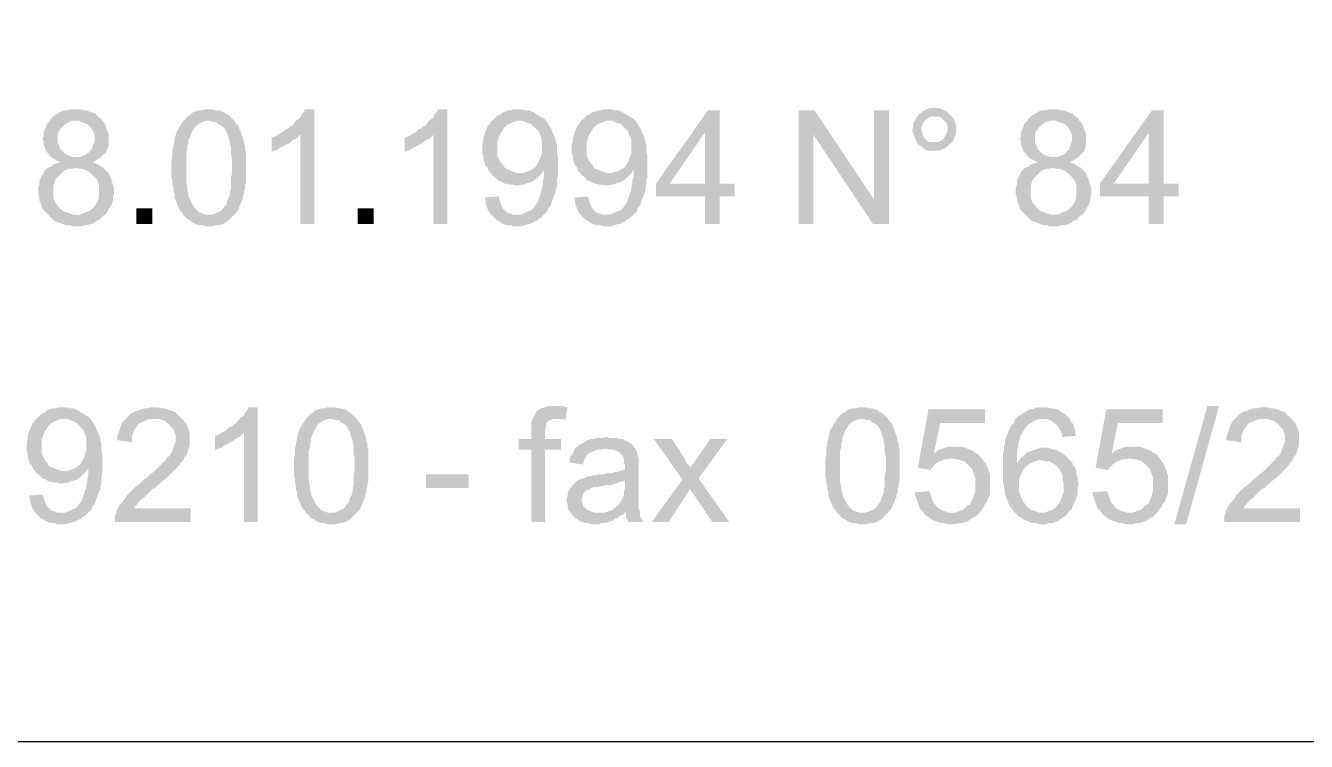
# Model space of a CAD drawing. Header units: millimetres. Extents: x -35.3 to 0.3, y 0.4 to 20.6.
# Drawn here: x -3.1 to -2.098, y 8.554 to 9.115 of the extents above; entities that cross this region are included whole.
import ezdxf

# ---------------------------------------------------------------- set-up
doc = ezdxf.new("R2010")
doc.units = ezdxf.units.MM
doc.layers.add('PDF _Geometria', color=7, linetype='Continuous')
doc.layers.add('PDF _Riempimenti solidi', color=7, linetype='Continuous')

msp = doc.modelspace()

# ---------------------------------------------------------------- hatches: boundary and pattern name
at = {"layer": 'PDF _Riempimenti solidi', "transparency": 33554559}
for points in [[(-3.061, 9.0493), (-3.0643, 9.0493), (-3.0668, 9.0485), (-3.0693, 9.0485), (-3.0718, 9.0477), (-3.0735, 9.0468), (-3.076, 9.0452), (-3.0777, 9.0443), (-3.0802, 9.0418), (-3.0818, 9.0393), (-3.0835, 9.0377), (-3.0843, 9.0352), (-3.0852, 9.0335), (-3.086, 9.031), (-3.086, 9.0285), (-3.0868, 9.026), (-3.086, 9.0243), (-3.086, 9.0218), (-3.0843, 9.0168), (-3.0835, 9.0152), (-3.0827, 9.0152), (-3.0818, 9.0135), (-3.0802, 9.0118), (-3.0777, 9.0102), (-3.076, 9.0093), (-3.0727, 9.0077), (-3.0735, 9.0077), (-3.076, 9.0068), (-3.0785, 9.006), (-3.0802, 9.0043), (-3.0827, 9.0035), (-3.086, 9.0002), (-3.086, 8.9993), (-3.0877, 8.9968), (-3.0885, 8.9952), (-3.0893, 8.9927), (-3.0893, 8.9902), (-3.0902, 8.9877), (-3.0902, 8.9827), (-3.0893, 8.9802), (-3.0893, 8.9777), (-3.0885, 8.976), (-3.0868, 8.971), (-3.0835, 8.9677), (-3.0818, 8.966), (-3.0602, 8.9668), (-3.0627, 8.9668), (-3.0702, 8.9693), (-3.0718, 8.9702), (-3.0735, 8.9718), (-3.0752, 8.9743), (-3.0768, 8.976), (-3.0777, 8.9777), (-3.0785, 8.9802), (-3.0785, 8.9893), (-3.0768, 8.9943), (-3.0752, 8.996), (-3.0735, 8.9977), (-3.0702, 9.001), (-3.0685, 9.0018), (-3.066, 9.0027), (-3.0635, 9.0027), (-3.061, 9.0035), (-3.0393, 9.0035), (-3.041, 9.0043), (-3.0435, 9.006), (-3.0452, 9.0068), (-3.0477, 9.0077), (-3.0452, 9.0093), (-3.0435, 9.0102), (-3.041, 9.0118), (-3.0627, 9.0118), (-3.0677, 9.0135), (-3.0693, 9.0143), (-3.0727, 9.0177), (-3.0735, 9.0193), (-3.0743, 9.0218), (-3.0752, 9.0235), (-3.0752, 9.0302), (-3.0743, 9.0318), (-3.0727, 9.0343), (-3.0702, 9.0368), (-3.0677, 9.0385), (-3.066, 9.0393), (-3.0635, 9.0402), (-3.0402, 9.0402), (-3.0418, 9.0427), (-3.0427, 9.0427), (-3.046, 9.046), (-3.051, 9.0477), (-3.0527, 9.0485), (-3.0552, 9.0485), (-3.0577, 9.0493)], [(-2.9568, 9.0493), (-2.9593, 9.0493), (-2.9618, 9.0485), (-2.9643, 9.0485), (-2.9693, 9.0468), (-2.971, 9.0452), (-2.9727, 9.0443), (-2.9768, 9.0402), (-2.956, 9.0402), (-2.9535, 9.0393), (-2.951, 9.0393), (-2.9493, 9.0377), (-2.9477, 9.0368), (-2.9452, 9.0352), (-2.9435, 9.0327), (-2.9418, 9.0293), (-2.9418, 9.0277), (-2.941, 9.026), (-2.9402, 9.0235), (-2.9402, 9.0218), (-2.9393, 9.0193), (-2.9393, 9.0135), (-2.9385, 9.0102), (-2.9385, 8.9993), (-2.9393, 8.996), (-2.9393, 8.9877), (-2.9402, 8.9852), (-2.9402, 8.9827), (-2.941, 8.9802), (-2.9427, 8.9768), (-2.9427, 8.9752), (-2.9443, 8.9735), (-2.946, 8.971), (-2.9477, 8.9693), (-2.9502, 8.9685), (-2.9518, 8.9677), (-2.9543, 8.9668), (-2.9568, 8.9668), (-2.976, 8.966), (-2.9727, 8.9627), (-2.971, 8.9618), (-2.9685, 8.9602), (-2.9668, 8.9593), (-2.9643, 8.9585), (-2.9618, 8.9585), (-2.9593, 8.9577), (-2.9535, 8.9577), (-2.951, 8.9585), (-2.9485, 8.9585), (-2.946, 8.9593), (-2.9443, 8.9602), (-2.9418, 8.9618), (-2.9385, 8.9652), (-2.9368, 8.9668), (-2.9352, 8.9685), (-2.9335, 8.971), (-2.9327, 8.9735), (-2.9318, 8.9752), (-2.931, 8.9777), (-2.9302, 8.9785), (-2.9302, 8.981), (-2.9293, 8.9827), (-2.9293, 8.9852), (-2.9285, 8.9868), (-2.9285, 8.9893), (-2.9277, 8.9918), (-2.9277, 9.016), (-2.9285, 9.0185), (-2.9285, 9.021), (-2.9293, 9.0227), (-2.9293, 9.0243), (-2.9302, 9.0268), (-2.931, 9.0293), (-2.9318, 9.0318), (-2.9327, 9.0335), (-2.9335, 9.036), (-2.9352, 9.0377), (-2.9368, 9.0402), (-2.9418, 9.0452), (-2.9443, 9.046), (-2.9443, 9.0468), (-2.9493, 9.0485), (-2.9518, 9.0485), (-2.9543, 9.0493)], [(-2.8743, 9.0493), (-2.8818, 9.0493), (-2.8818, 9.0485), (-2.8827, 9.0468), (-2.8843, 9.0452), (-2.8852, 9.0427), (-2.8877, 9.041), (-2.8893, 9.0393), (-2.891, 9.0368), (-2.8927, 9.036), (-2.8943, 9.0343), (-2.8968, 9.0335), (-2.8985, 9.0318), (-2.901, 9.0302), (-2.8852, 9.0293), (-2.8852, 8.9593), (-2.8743, 8.9593)], [(-2.7702, 9.0493), (-2.7777, 9.0493), (-2.7777, 9.0485), (-2.7785, 9.0468), (-2.7802, 9.0452), (-2.781, 9.0427), (-2.7835, 9.041), (-2.7852, 9.0393), (-2.7868, 9.0368), (-2.7885, 9.036), (-2.7902, 9.0343), (-2.7927, 9.0335), (-2.7943, 9.0318), (-2.7968, 9.0302), (-2.781, 9.0293), (-2.781, 8.9593), (-2.7702, 8.9593)], [(-2.7143, 9.0493), (-2.7177, 9.0493), (-2.7202, 9.0485), (-2.7218, 9.0485), (-2.7268, 9.0468), (-2.7285, 9.0452), (-2.731, 9.0443), (-2.7343, 9.041), (-2.7127, 9.0402), (-2.711, 9.0402), (-2.7093, 9.0393), (-2.7043, 9.0377), (-2.7002, 9.0335), (-2.6985, 9.0318), (-2.6977, 9.0293), (-2.6968, 9.0277), (-2.696, 9.0252), (-2.696, 9.0152), (-2.6977, 9.0102), (-2.6985, 9.0085), (-2.6993, 9.0068), (-2.701, 9.0043), (-2.7018, 9.0035), (-2.7043, 9.0018), (-2.6943, 9.0018), (-2.6943, 8.996), (-2.6952, 8.9935), (-2.6952, 8.991), (-2.696, 8.9885), (-2.696, 8.986), (-2.6968, 8.9843), (-2.6993, 8.9768), (-2.7002, 8.9752), (-2.701, 8.9743), (-2.7027, 8.9718), (-2.7043, 8.9702), (-2.7068, 8.9693), (-2.7102, 8.9677), (-2.7127, 8.9668), (-2.7152, 8.9668), (-2.6952, 8.966), (-2.6935, 8.9677), (-2.6918, 8.9693), (-2.691, 8.9718), (-2.6893, 8.9735), (-2.6868, 8.981), (-2.686, 8.9827), (-2.6852, 8.9852), (-2.6852, 8.9868), (-2.6843, 8.9893), (-2.6843, 8.9943), (-2.6835, 8.9968), (-2.6835, 9.0127), (-2.6843, 9.016), (-2.6843, 9.021), (-2.6852, 9.0235), (-2.6852, 9.0252), (-2.686, 9.0277), (-2.6868, 9.0293), (-2.6877, 9.031), (-2.6885, 9.0335), (-2.6902, 9.036), (-2.691, 9.0377), (-2.6927, 9.0402), (-2.6943, 9.0418), (-2.696, 9.0427), (-2.6985, 9.0443), (-2.7002, 9.0452), (-2.7027, 9.0468), (-2.7043, 9.0477), (-2.7068, 9.0485), (-2.7093, 9.0485), (-2.7118, 9.0493)], [(-2.6443, 9.0493), (-2.6477, 9.0493), (-2.6502, 9.0485), (-2.6518, 9.0485), (-2.6568, 9.0468), (-2.6585, 9.0452), (-2.661, 9.0443), (-2.6643, 9.041), (-2.6427, 9.0402), (-2.641, 9.0402), (-2.6393, 9.0393), (-2.6368, 9.0385), (-2.6343, 9.0377), (-2.6285, 9.0318), (-2.6277, 9.0293), (-2.6268, 9.0277), (-2.626, 9.0252), (-2.626, 9.0152), (-2.6277, 9.0102), (-2.6285, 9.0085), (-2.6293, 9.0068), (-2.631, 9.0043), (-2.6318, 9.0035), (-2.6343, 9.0018), (-2.6243, 9.0018), (-2.6243, 8.996), (-2.6252, 8.9935), (-2.6252, 8.991), (-2.626, 8.9885), (-2.626, 8.986), (-2.6268, 8.9843), (-2.6293, 8.9768), (-2.6302, 8.9752), (-2.631, 8.9743), (-2.6327, 8.9718), (-2.6343, 8.9702), (-2.6368, 8.9693), (-2.6385, 8.9685), (-2.6402, 8.9677), (-2.6427, 8.9668), (-2.6452, 8.9668), (-2.6252, 8.966), (-2.6235, 8.9677), (-2.6218, 8.9693), (-2.621, 8.9718), (-2.6193, 8.9735), (-2.6168, 8.981), (-2.616, 8.9827), (-2.6152, 8.9852), (-2.6152, 8.9868), (-2.6143, 8.9893), (-2.6143, 8.9943), (-2.6135, 8.9968), (-2.6135, 9.0127), (-2.6143, 9.016), (-2.6143, 9.021), (-2.6152, 9.0235), (-2.6152, 9.0252), (-2.616, 9.0277), (-2.6168, 9.0293), (-2.6177, 9.031), (-2.6185, 9.0335), (-2.6202, 9.036), (-2.621, 9.0377), (-2.6227, 9.0402), (-2.6243, 9.0418), (-2.626, 9.0427), (-2.6285, 9.0443), (-2.6302, 9.0452), (-2.6327, 9.0468), (-2.6343, 9.0477), (-2.6368, 9.0485), (-2.6393, 9.0485), (-2.6418, 9.0493)], [(-2.5568, 9.0485), (-2.566, 9.0485), (-2.6068, 8.991), (-2.6068, 8.981), (-2.5685, 8.981), (-2.5685, 8.9593), (-2.5568, 8.9593), (-2.5568, 8.981), (-2.5452, 8.981), (-2.5452, 8.991), (-2.596, 8.991), (-2.5685, 9.031)], [(-2.5568, 9.0485), (-2.5685, 9.031), (-2.5685, 8.991), (-2.596, 8.991), (-2.5568, 8.991)], [(-2.4827, 9.0485), (-2.4952, 9.0485), (-2.4952, 8.9593), (-2.4835, 8.9593), (-2.4835, 9.0293)], [(-2.4827, 9.0485), (-2.4835, 9.0293), (-2.4368, 8.9593), (-2.436, 8.9785)], [(-2.4243, 9.0485), (-2.436, 9.0485), (-2.436, 8.9785), (-2.4368, 8.9593), (-2.4243, 8.9593)], [(-2.4018, 9.0443), (-2.4027, 9.0427), (-2.4043, 9.0402), (-2.4052, 9.0385), (-2.4052, 9.036), (-2.406, 9.0335), (-2.406, 9.0318), (-2.4052, 9.0302), (-2.4043, 9.0277), (-2.4035, 9.0252), (-2.4027, 9.0235), (-2.401, 9.021), (-2.4002, 9.021), (-2.3977, 9.0193), (-2.396, 9.0177), (-2.3935, 9.0168), (-2.3852, 9.0168), (-2.3827, 9.0177), (-2.381, 9.0185), (-2.3785, 9.0202), (-2.376, 9.0227), (-2.3885, 9.0235), (-2.3918, 9.0235), (-2.3943, 9.0243), (-2.3968, 9.0268), (-2.3977, 9.0285), (-2.3993, 9.0335), (-2.3993, 9.0343), (-2.3985, 9.0368), (-2.3977, 9.0385), (-2.396, 9.041), (-2.3952, 9.041), (-2.3935, 9.0427), (-2.391, 9.0435), (-2.3885, 9.0435)], [(-2.3885, 9.0502), (-2.3927, 9.0502), (-2.3943, 9.0493), (-2.3968, 9.0485), (-2.3985, 9.0468), (-2.401, 9.0452), (-2.4018, 9.0443), (-2.3885, 9.0435), (-2.3852, 9.0435), (-2.3835, 9.0427), (-2.3793, 9.0385), (-2.3785, 9.036), (-2.3785, 9.0327), (-2.3793, 9.0302), (-2.3802, 9.0285), (-2.3818, 9.026), (-2.3843, 9.0243), (-2.386, 9.0235), (-2.3885, 9.0235), (-2.376, 9.0227), (-2.3743, 9.0243), (-2.3735, 9.026), (-2.3727, 9.0285), (-2.3718, 9.031), (-2.3718, 9.0368), (-2.3735, 9.0418), (-2.3793, 9.0477), (-2.3818, 9.0485), (-2.3835, 9.0493), (-2.386, 9.0502)], [(-2.296, 9.0493), (-2.2993, 9.0493), (-2.3018, 9.0485), (-2.3043, 9.0485), (-2.3068, 9.0477), (-2.3085, 9.0468), (-2.311, 9.0452), (-2.3127, 9.0443), (-2.3152, 9.0418), (-2.3168, 9.0393), (-2.3185, 9.0377), (-2.3193, 9.0352), (-2.3202, 9.0335), (-2.321, 9.031), (-2.321, 9.0285), (-2.3218, 9.026), (-2.321, 9.0243), (-2.321, 9.0218), (-2.3193, 9.0168), (-2.3185, 9.0152), (-2.3177, 9.0152), (-2.3168, 9.0135), (-2.3152, 9.0118), (-2.3127, 9.0102), (-2.311, 9.0093), (-2.3077, 9.0077), (-2.3085, 9.0077), (-2.3135, 9.006), (-2.3152, 9.0043), (-2.3177, 9.0035), (-2.321, 9.0002), (-2.321, 8.9993), (-2.3227, 8.9968), (-2.3235, 8.9952), (-2.3243, 8.9927), (-2.3243, 8.9902), (-2.3252, 8.9877), (-2.3252, 8.9827), (-2.3243, 8.9802), (-2.3243, 8.9777), (-2.3235, 8.976), (-2.3218, 8.971), (-2.3185, 8.9677), (-2.3168, 8.966), (-2.2952, 8.9668), (-2.2977, 8.9668), (-2.3027, 8.9685), (-2.3052, 8.9693), (-2.3068, 8.9702), (-2.3085, 8.9718), (-2.3102, 8.9743), (-2.3118, 8.976), (-2.3127, 8.9777), (-2.3135, 8.9802), (-2.3135, 8.9893), (-2.3118, 8.9943), (-2.3052, 9.001), (-2.3035, 9.0018), (-2.301, 9.0027), (-2.2985, 9.0027), (-2.296, 9.0035), (-2.2743, 9.0035), (-2.276, 9.0043), (-2.2785, 9.006), (-2.2802, 9.0068), (-2.2827, 9.0077), (-2.2802, 9.0093), (-2.2785, 9.0102), (-2.276, 9.0118), (-2.2977, 9.0118), (-2.3027, 9.0135), (-2.3043, 9.0143), (-2.3077, 9.0177), (-2.3085, 9.0193), (-2.3093, 9.0218), (-2.3102, 9.0235), (-2.3102, 9.0302), (-2.3093, 9.0318), (-2.3077, 9.0343), (-2.3052, 9.0368), (-2.3027, 9.0385), (-2.301, 9.0393), (-2.2985, 9.0402), (-2.2752, 9.0402), (-2.2768, 9.0427), (-2.2777, 9.0427), (-2.281, 9.046), (-2.2835, 9.0468), (-2.286, 9.0477), (-2.2877, 9.0485), (-2.2902, 9.0485), (-2.2927, 9.0493)], [(-2.2093, 9.0485), (-2.2185, 9.0485), (-2.2593, 8.991), (-2.2593, 8.981), (-2.221, 8.981), (-2.221, 8.9593), (-2.2093, 8.9593), (-2.2093, 8.981), (-2.1977, 8.981), (-2.1977, 8.991), (-2.2485, 8.991), (-2.221, 9.031)], [(-2.2093, 9.0485), (-2.221, 9.031), (-2.221, 8.991), (-2.2485, 8.991), (-2.2093, 8.991)], [(-3.0402, 9.0402), (-3.061, 9.0402), (-3.0585, 9.0402), (-3.0568, 9.0393), (-3.0543, 9.0385), (-3.0518, 9.0377), (-3.0493, 9.0352), (-3.0477, 9.0327), (-3.0468, 9.031), (-3.046, 9.0285), (-3.046, 9.0243), (-3.0468, 9.0227), (-3.0485, 9.0177), (-3.051, 9.0152), (-3.0535, 9.0135), (-3.0552, 9.0127), (-3.0577, 9.0118), (-3.0602, 9.0118), (-3.041, 9.0118), (-3.0368, 9.016), (-3.0352, 9.021), (-3.0352, 9.0302), (-3.036, 9.0318), (-3.0377, 9.0368), (-3.0385, 9.0385)], [(-2.9768, 9.0402), (-2.9777, 9.0385), (-2.9793, 9.036), (-2.9802, 9.0343), (-2.9818, 9.0318), (-2.9827, 9.0293), (-2.9827, 9.0285), (-2.9835, 9.026), (-2.9835, 9.0243), (-2.9843, 9.0218), (-2.9843, 9.0193), (-2.9852, 9.0177), (-2.9852, 9.0118), (-2.986, 9.0093), (-2.986, 8.996), (-2.9852, 8.9927), (-2.9852, 8.9902), (-2.9843, 8.9877), (-2.9843, 8.9852), (-2.9835, 8.9827), (-2.9835, 8.9802), (-2.9827, 8.9777), (-2.9818, 8.976), (-2.981, 8.9735), (-2.9793, 8.9702), (-2.9777, 8.9685), (-2.9768, 8.9668), (-2.976, 8.966), (-2.9568, 8.9668), (-2.9593, 8.9668), (-2.9643, 8.9685), (-2.9677, 8.9718), (-2.9693, 8.9743), (-2.9702, 8.976), (-2.971, 8.9777), (-2.9727, 8.981), (-2.9727, 8.9827), (-2.9735, 8.9852), (-2.9735, 8.9877), (-2.9743, 8.991), (-2.9743, 9.0152), (-2.9735, 9.0177), (-2.9735, 9.0202), (-2.9727, 9.0227), (-2.9727, 9.0252), (-2.9718, 9.0268), (-2.971, 9.0293), (-2.9702, 9.031), (-2.9693, 9.0327), (-2.9685, 9.0335), (-2.9677, 9.0352), (-2.966, 9.0368), (-2.9635, 9.0385), (-2.9618, 9.0393), (-2.9593, 9.0402), (-2.9568, 9.0402)], [(-2.7343, 9.041), (-2.736, 9.0393), (-2.7368, 9.0377), (-2.7385, 9.036), (-2.7393, 9.0335), (-2.7402, 9.0318), (-2.741, 9.0293), (-2.7418, 9.0268), (-2.7418, 9.0243), (-2.7427, 9.0218), (-2.7427, 9.0152), (-2.7418, 9.0127), (-2.7418, 9.0102), (-2.741, 9.0077), (-2.7402, 9.0052), (-2.7385, 9.0035), (-2.7377, 9.001), (-2.736, 8.9993), (-2.7352, 8.9977), (-2.7135, 8.9993), (-2.7152, 8.9993), (-2.7202, 9.001), (-2.7218, 9.0018), (-2.7243, 9.0027), (-2.726, 9.0043), (-2.726, 9.0052), (-2.7277, 9.0068), (-2.7293, 9.0093), (-2.7302, 9.011), (-2.731, 9.0135), (-2.731, 9.0235), (-2.7302, 9.026), (-2.7293, 9.0285), (-2.7285, 9.0302), (-2.7268, 9.0327), (-2.726, 9.0343), (-2.7243, 9.036), (-2.7218, 9.0377), (-2.7202, 9.0385), (-2.7152, 9.0402), (-2.7127, 9.0402)], [(-2.6643, 9.041), (-2.666, 9.0393), (-2.6668, 9.0377), (-2.6685, 9.036), (-2.6693, 9.0335), (-2.6702, 9.0318), (-2.671, 9.0293), (-2.6718, 9.0268), (-2.6718, 9.0243), (-2.6727, 9.0218), (-2.6727, 9.0152), (-2.6718, 9.0127), (-2.6718, 9.0102), (-2.671, 9.0077), (-2.6702, 9.0052), (-2.6685, 9.0035), (-2.6677, 9.001), (-2.666, 8.9993), (-2.6652, 8.9977), (-2.6435, 8.9993), (-2.6452, 8.9993), (-2.6502, 9.001), (-2.6518, 9.0018), (-2.6543, 9.0027), (-2.656, 9.0043), (-2.656, 9.0052), (-2.6577, 9.0068), (-2.6593, 9.0093), (-2.6602, 9.011), (-2.661, 9.0135), (-2.661, 9.0235), (-2.6602, 9.026), (-2.6593, 9.0285), (-2.6585, 9.0302), (-2.6568, 9.0327), (-2.656, 9.0343), (-2.6543, 9.036), (-2.6518, 9.0377), (-2.6502, 9.0385), (-2.6452, 9.0402), (-2.6427, 9.0402)], [(-2.2752, 9.0402), (-2.296, 9.0402), (-2.2935, 9.0402), (-2.2918, 9.0393), (-2.2868, 9.0377), (-2.2843, 9.0352), (-2.2827, 9.0327), (-2.2818, 9.031), (-2.281, 9.0285), (-2.281, 9.0243), (-2.2818, 9.0227), (-2.2827, 9.0202), (-2.2835, 9.0177), (-2.286, 9.0152), (-2.2885, 9.0135), (-2.2902, 9.0127), (-2.2927, 9.0118), (-2.2952, 9.0118), (-2.276, 9.0118), (-2.2718, 9.016), (-2.2702, 9.021), (-2.2702, 9.0302), (-2.271, 9.0318), (-2.2727, 9.0368), (-2.2735, 9.0385)], [(-2.901, 9.0302), (-2.9027, 9.0293), (-2.9052, 9.0277), (-2.9077, 9.0268), (-2.9077, 9.016), (-2.9068, 9.016), (-2.9052, 9.0168), (-2.9027, 9.0177), (-2.901, 9.0193), (-2.8985, 9.0202), (-2.896, 9.0218), (-2.8952, 9.0218), (-2.8927, 9.0235), (-2.891, 9.0252), (-2.8885, 9.026), (-2.8868, 9.0277), (-2.8852, 9.0293)], [(-2.7968, 9.0302), (-2.7985, 9.0293), (-2.801, 9.0277), (-2.8035, 9.0268), (-2.8035, 9.016), (-2.8027, 9.016), (-2.801, 9.0168), (-2.7985, 9.0177), (-2.7968, 9.0193), (-2.7943, 9.0202), (-2.7918, 9.0218), (-2.791, 9.0218), (-2.7885, 9.0235), (-2.7868, 9.0252), (-2.7843, 9.026), (-2.7827, 9.0277), (-2.781, 9.0293)], [(-3.0393, 9.0035), (-3.061, 9.0035), (-3.0585, 9.0027), (-3.056, 9.0027), (-3.0535, 9.0018), (-3.0518, 9.001), (-3.0493, 8.9993), (-3.0443, 8.9943), (-3.0435, 8.9918), (-3.0427, 8.9902), (-3.0427, 8.9802), (-3.0435, 8.9777), (-3.0443, 8.976), (-3.046, 8.9735), (-3.0493, 8.9702), (-3.051, 8.9693), (-3.0535, 8.9685), (-3.0552, 8.9677), (-3.0577, 8.9668), (-3.0602, 8.9668), (-3.0818, 8.966), (-3.0777, 8.9618), (-3.0752, 8.961), (-3.0727, 8.9602), (-3.071, 8.9593), (-3.0685, 8.9585), (-3.066, 8.9585), (-3.0635, 8.9577), (-3.0568, 8.9577), (-3.0535, 8.9585), (-3.0518, 8.9585), (-3.0468, 8.9602), (-3.0452, 8.9618), (-3.0427, 8.9627), (-3.0393, 8.966), (-3.0377, 8.9668), (-3.036, 8.9693), (-3.0352, 8.971), (-3.0335, 8.9735), (-3.0327, 8.9752), (-3.0318, 8.9777), (-3.0318, 8.9802), (-3.031, 8.9827), (-3.031, 8.9877), (-3.0327, 8.9927), (-3.0335, 8.9952), (-3.0343, 8.9968), (-3.0352, 8.9993), (-3.0377, 9.0018)], [(-2.2743, 9.0035), (-2.296, 9.0035), (-2.2935, 9.0027), (-2.291, 9.0027), (-2.2885, 9.0018), (-2.2868, 9.001), (-2.2843, 8.9993), (-2.2827, 8.9977), (-2.2793, 8.9943), (-2.2785, 8.9918), (-2.2777, 8.9902), (-2.2777, 8.9802), (-2.2785, 8.9777), (-2.2793, 8.976), (-2.281, 8.9735), (-2.2827, 8.9718), (-2.2843, 8.9702), (-2.286, 8.9693), (-2.2885, 8.9685), (-2.2902, 8.9677), (-2.2927, 8.9668), (-2.2952, 8.9668), (-2.3168, 8.966), (-2.3127, 8.9618), (-2.3077, 8.9602), (-2.306, 8.9593), (-2.3035, 8.9585), (-2.301, 8.9585), (-2.2985, 8.9577), (-2.2918, 8.9577), (-2.2885, 8.9585), (-2.2868, 8.9585), (-2.2843, 8.9593), (-2.2818, 8.9602), (-2.2802, 8.9618), (-2.2777, 8.9627), (-2.2743, 8.966), (-2.2727, 8.9668), (-2.271, 8.9693), (-2.2702, 8.971), (-2.2685, 8.9735), (-2.2677, 8.9752), (-2.2668, 8.9777), (-2.2668, 8.9802), (-2.266, 8.9827), (-2.266, 8.9877), (-2.2685, 8.9952), (-2.2693, 8.9968), (-2.2702, 8.9993), (-2.2727, 9.0018)], [(-2.7043, 9.0018), (-2.706, 9.001), (-2.711, 8.9993), (-2.7135, 8.9993), (-2.7352, 8.9977), (-2.7335, 8.9968), (-2.7302, 8.9935), (-2.7277, 8.9927), (-2.7252, 8.991), (-2.7235, 8.991), (-2.721, 8.9902), (-2.7185, 8.9902), (-2.716, 8.9893), (-2.7152, 8.9893), (-2.7127, 8.9902), (-2.7102, 8.9902), (-2.7085, 8.991), (-2.7035, 8.9927), (-2.701, 8.9943), (-2.6993, 8.996), (-2.696, 8.9993), (-2.6943, 9.0018)], [(-2.6343, 9.0018), (-2.636, 9.001), (-2.6385, 9.0002), (-2.641, 8.9993), (-2.6435, 8.9993), (-2.6652, 8.9977), (-2.6635, 8.9968), (-2.6602, 8.9935), (-2.6577, 8.9927), (-2.6552, 8.991), (-2.6535, 8.991), (-2.651, 8.9902), (-2.6485, 8.9902), (-2.646, 8.9893), (-2.6452, 8.9893), (-2.6427, 8.9902), (-2.6402, 8.9902), (-2.6385, 8.991), (-2.636, 8.9918), (-2.6335, 8.9927), (-2.631, 8.9943), (-2.626, 8.9993), (-2.6243, 9.0018)], [(-2.7302, 8.981), (-2.741, 8.9802), (-2.7402, 8.9785), (-2.7402, 8.976), (-2.7385, 8.971), (-2.7377, 8.9693), (-2.736, 8.9668), (-2.7343, 8.9652), (-2.7318, 8.9627), (-2.7302, 8.9618), (-2.7277, 8.9602), (-2.726, 8.9593), (-2.7235, 8.9585), (-2.721, 8.9585), (-2.7185, 8.9577), (-2.7118, 8.9577), (-2.7068, 8.9593), (-2.7052, 8.9593), (-2.7027, 8.961), (-2.7002, 8.9618), (-2.6985, 8.9635), (-2.6968, 8.9643), (-2.6952, 8.966), (-2.7152, 8.9668), (-2.7185, 8.9668), (-2.721, 8.9677), (-2.7235, 8.9685), (-2.7268, 8.9718), (-2.7277, 8.9735), (-2.7293, 8.9785)], [(-2.6602, 8.981), (-2.671, 8.9802), (-2.6702, 8.9785), (-2.6702, 8.976), (-2.6685, 8.971), (-2.6677, 8.9693), (-2.666, 8.9668), (-2.6643, 8.9652), (-2.6618, 8.9627), (-2.6602, 8.9618), (-2.6577, 8.9602), (-2.656, 8.9593), (-2.6535, 8.9585), (-2.651, 8.9585), (-2.6485, 8.9577), (-2.6418, 8.9577), (-2.6393, 8.9585), (-2.6368, 8.9593), (-2.6352, 8.9593), (-2.6327, 8.961), (-2.6302, 8.9618), (-2.6285, 8.9635), (-2.6268, 8.9643), (-2.6252, 8.966), (-2.6452, 8.9668), (-2.6485, 8.9668), (-2.6535, 8.9685), (-2.6568, 8.9718), (-2.6577, 8.9735), (-2.6585, 8.976), (-2.6593, 8.9785)], [(-3.001, 8.9593), (-3.001, 8.9718), (-3.0135, 8.9718), (-3.0135, 8.9593)], [(-2.8277, 8.9593), (-2.8277, 8.9718), (-2.8402, 8.9718), (-2.8402, 8.9593)], [(-3.071, 8.816), (-3.0743, 8.816), (-3.0768, 8.8152), (-3.0785, 8.8152), (-3.0835, 8.8135), (-3.0852, 8.8118), (-3.0877, 8.811), (-3.091, 8.8077), (-3.0693, 8.8068), (-3.0677, 8.8068), (-3.066, 8.806), (-3.061, 8.8043), (-3.0568, 8.8002), (-3.0552, 8.7985), (-3.0543, 8.796), (-3.0535, 8.7943), (-3.0527, 8.7918), (-3.0527, 8.7818), (-3.0535, 8.7793), (-3.0543, 8.7768), (-3.056, 8.7735), (-3.0577, 8.771), (-3.0585, 8.7702), (-3.061, 8.7685), (-3.051, 8.7685), (-3.051, 8.7627), (-3.0518, 8.7602), (-3.0518, 8.7577), (-3.0527, 8.7552), (-3.0527, 8.7527), (-3.0535, 8.751), (-3.0543, 8.7485), (-3.056, 8.7435), (-3.0568, 8.7418), (-3.0577, 8.741), (-3.0593, 8.7385), (-3.061, 8.7368), (-3.0635, 8.736), (-3.0668, 8.7343), (-3.0693, 8.7335), (-3.0718, 8.7335), (-3.0518, 8.7327), (-3.0485, 8.736), (-3.0477, 8.7385), (-3.046, 8.7402), (-3.0435, 8.7477), (-3.0427, 8.7493), (-3.0418, 8.7518), (-3.0418, 8.7535), (-3.041, 8.756), (-3.041, 8.761), (-3.0402, 8.7635), (-3.0402, 8.7793), (-3.041, 8.7827), (-3.041, 8.7877), (-3.0418, 8.7902), (-3.0418, 8.7918), (-3.0427, 8.7943), (-3.0443, 8.7977), (-3.0452, 8.8002), (-3.0468, 8.8027), (-3.0477, 8.8043), (-3.0493, 8.8068), (-3.051, 8.8085), (-3.0527, 8.8093), (-3.0552, 8.811), (-3.0568, 8.8118), (-3.0593, 8.8135), (-3.061, 8.8143), (-3.0635, 8.8152), (-3.066, 8.8152), (-3.0685, 8.816)], [(-2.9993, 8.816), (-3.0018, 8.816), (-3.0043, 8.8152), (-3.0068, 8.8152), (-3.0118, 8.8135), (-3.0143, 8.8127), (-3.0177, 8.811), (-3.0243, 8.8043), (-3.0252, 8.8027), (-3.026, 8.8002), (-3.0268, 8.7977), (-3.0285, 8.7927), (-3.0285, 8.7902), (-3.0168, 8.7885), (-3.0168, 8.7935), (-3.0152, 8.7985), (-3.0135, 8.8002), (-3.0127, 8.8018), (-3.011, 8.8035), (-3.0093, 8.8043), (-3.0068, 8.8052), (-3.0052, 8.806), (-3.0027, 8.8068), (-2.9777, 8.8068), (-2.9827, 8.8118), (-2.9843, 8.8127), (-2.9893, 8.8143), (-2.9918, 8.8152), (-2.9943, 8.8152), (-2.9968, 8.816)], [(-2.9185, 8.816), (-2.926, 8.816), (-2.926, 8.8152), (-2.9268, 8.8135), (-2.9285, 8.8118), (-2.9293, 8.8093), (-2.9318, 8.8077), (-2.9335, 8.806), (-2.9352, 8.8035), (-2.9368, 8.8027), (-2.9385, 8.801), (-2.941, 8.8002), (-2.9427, 8.7985), (-2.9452, 8.7968), (-2.9293, 8.796), (-2.9293, 8.726), (-2.9185, 8.726)], [(-2.861, 8.816), (-2.8635, 8.816), (-2.866, 8.8152), (-2.8685, 8.8152), (-2.8735, 8.8135), (-2.8752, 8.8118), (-2.8768, 8.811), (-2.881, 8.8068), (-2.8602, 8.8068), (-2.8577, 8.806), (-2.8552, 8.806), (-2.8535, 8.8043), (-2.8518, 8.8035), (-2.8493, 8.8018), (-2.8477, 8.7993), (-2.846, 8.796), (-2.846, 8.7943), (-2.8452, 8.7927), (-2.8443, 8.7902), (-2.8443, 8.7885), (-2.8435, 8.786), (-2.8435, 8.7802), (-2.8427, 8.7768), (-2.8427, 8.766), (-2.8435, 8.7627), (-2.8435, 8.7543), (-2.8443, 8.7518), (-2.8443, 8.7493), (-2.8452, 8.7468), (-2.846, 8.7452), (-2.8468, 8.7435), (-2.8468, 8.7418), (-2.8485, 8.7402), (-2.8502, 8.7377), (-2.8518, 8.736), (-2.8543, 8.7352), (-2.856, 8.7343), (-2.8585, 8.7335), (-2.861, 8.7335), (-2.8802, 8.7327), (-2.8768, 8.7293), (-2.8752, 8.7285), (-2.8727, 8.7268), (-2.871, 8.726), (-2.8685, 8.7252), (-2.866, 8.7252), (-2.8635, 8.7243), (-2.8577, 8.7243), (-2.8552, 8.7252), (-2.8527, 8.7252), (-2.8502, 8.726), (-2.8485, 8.7268), (-2.846, 8.7285), (-2.8443, 8.7302), (-2.8393, 8.7352), (-2.8377, 8.7377), (-2.8368, 8.7402), (-2.836, 8.7418), (-2.8352, 8.7443), (-2.8343, 8.7452), (-2.8343, 8.7477), (-2.8335, 8.7493), (-2.8335, 8.7518), (-2.8327, 8.7535), (-2.8327, 8.756), (-2.8318, 8.7585), (-2.8318, 8.7827), (-2.8327, 8.7852), (-2.8327, 8.7877), (-2.8335, 8.7893), (-2.8335, 8.791), (-2.836, 8.7985), (-2.8368, 8.8002), (-2.8377, 8.8027), (-2.8393, 8.8043), (-2.841, 8.8068), (-2.8443, 8.8102), (-2.846, 8.8118), (-2.8485, 8.8127), (-2.8485, 8.8135), (-2.8535, 8.8152), (-2.856, 8.8152), (-2.8585, 8.816)], [(-2.686, 8.8168), (-2.691, 8.8168), (-2.696, 8.8152), (-2.6993, 8.8135), (-2.701, 8.8118), (-2.7018, 8.8093), (-2.7035, 8.8077), (-2.6843, 8.8068), (-2.6802, 8.8068), (-2.6777, 8.806), (-2.676, 8.816), (-2.6768, 8.816), (-2.6793, 8.8168), (-2.6843, 8.8168)], [(-2.4452, 8.816), (-2.4477, 8.816), (-2.4502, 8.8152), (-2.4527, 8.8152), (-2.4577, 8.8135), (-2.4593, 8.8118), (-2.461, 8.811), (-2.4652, 8.8068), (-2.4443, 8.8068), (-2.4418, 8.806), (-2.4393, 8.806), (-2.4377, 8.8043), (-2.436, 8.8035), (-2.4335, 8.8018), (-2.4318, 8.7993), (-2.4302, 8.796), (-2.4302, 8.7943), (-2.4293, 8.7927), (-2.4285, 8.7902), (-2.4285, 8.7885), (-2.4277, 8.786), (-2.4277, 8.7802), (-2.4268, 8.7768), (-2.4268, 8.766), (-2.4277, 8.7627), (-2.4277, 8.7543), (-2.4285, 8.7518), (-2.4285, 8.7493), (-2.4293, 8.7468), (-2.431, 8.7435), (-2.431, 8.7418), (-2.4327, 8.7402), (-2.4343, 8.7377), (-2.436, 8.736), (-2.4385, 8.7352), (-2.4402, 8.7343), (-2.4427, 8.7335), (-2.4452, 8.7335), (-2.4643, 8.7327), (-2.461, 8.7293), (-2.4593, 8.7285), (-2.4568, 8.7268), (-2.4552, 8.726), (-2.4527, 8.7252), (-2.4502, 8.7252), (-2.4477, 8.7243), (-2.4418, 8.7243), (-2.4393, 8.7252), (-2.4368, 8.7252), (-2.4343, 8.726), (-2.4327, 8.7268), (-2.4302, 8.7285), (-2.4285, 8.7302), (-2.4235, 8.7352), (-2.4218, 8.7377), (-2.421, 8.7402), (-2.4202, 8.7418), (-2.4193, 8.7443), (-2.4185, 8.7452), (-2.4185, 8.7477), (-2.4177, 8.7493), (-2.4177, 8.7518), (-2.4168, 8.7535), (-2.4168, 8.756), (-2.416, 8.7585), (-2.416, 8.7827), (-2.4168, 8.7852), (-2.4168, 8.7877), (-2.4177, 8.7893), (-2.4177, 8.791), (-2.4202, 8.7985), (-2.421, 8.8002), (-2.4218, 8.8027), (-2.4235, 8.8043), (-2.4252, 8.8068), (-2.4285, 8.8102), (-2.4302, 8.8118), (-2.4327, 8.8127), (-2.4327, 8.8135), (-2.4377, 8.8152), (-2.4402, 8.8152), (-2.4427, 8.816)], [(-2.3493, 8.8143), (-2.3935, 8.8143), (-2.4018, 8.7685), (-2.3918, 8.7668), (-2.391, 8.7685), (-2.3877, 8.7718), (-2.3852, 8.7735), (-2.3827, 8.7743), (-2.381, 8.7752), (-2.3785, 8.7752), (-2.3752, 8.776), (-2.3527, 8.7768), (-2.3543, 8.7793), (-2.3893, 8.7793), (-2.3843, 8.8035), (-2.3493, 8.8035)], [(-2.3035, 8.816), (-2.3077, 8.816), (-2.3127, 8.8143), (-2.3143, 8.8143), (-2.3168, 8.8127), (-2.3185, 8.8118), (-2.321, 8.8102), (-2.3227, 8.8093), (-2.3243, 8.8077), (-2.3043, 8.8068), (-2.301, 8.8068), (-2.2993, 8.806), (-2.2968, 8.8052), (-2.2952, 8.8035), (-2.2927, 8.8018), (-2.2918, 8.8002), (-2.2902, 8.7977), (-2.2893, 8.796), (-2.2885, 8.7927), (-2.2777, 8.7935), (-2.2785, 8.7952), (-2.2785, 8.7977), (-2.2793, 8.8002), (-2.2802, 8.8027), (-2.2818, 8.8043), (-2.2827, 8.8068), (-2.2843, 8.8085), (-2.2868, 8.811), (-2.2893, 8.8118), (-2.291, 8.8135), (-2.296, 8.8152), (-2.2985, 8.8152), (-2.301, 8.816)], [(-2.2102, 8.8143), (-2.2543, 8.8143), (-2.2627, 8.7685), (-2.2527, 8.7668), (-2.2518, 8.7685), (-2.2485, 8.7718), (-2.246, 8.7735), (-2.2435, 8.7743), (-2.2418, 8.7752), (-2.2393, 8.7752), (-2.236, 8.776), (-2.2135, 8.7768), (-2.2152, 8.7793), (-2.2502, 8.7793), (-2.2452, 8.8035), (-2.2102, 8.8035)], [(-2.201, 8.7243), (-2.1752, 8.8168), (-2.166, 8.8168), (-2.1918, 8.7243)], [(-2.131, 8.816), (-2.1335, 8.816), (-2.136, 8.8152), (-2.1385, 8.8152), (-2.146, 8.8127), (-2.1493, 8.811), (-2.156, 8.8043), (-2.1568, 8.8027), (-2.1577, 8.8002), (-2.1585, 8.7977), (-2.1593, 8.7952), (-2.1602, 8.7927), (-2.1602, 8.7902), (-2.1485, 8.7885), (-2.1485, 8.7935), (-2.1468, 8.7985), (-2.1452, 8.8002), (-2.1443, 8.8018), (-2.1427, 8.8035), (-2.141, 8.8043), (-2.1385, 8.8052), (-2.1368, 8.806), (-2.1343, 8.8068), (-2.1093, 8.8068), (-2.1143, 8.8118), (-2.116, 8.8127), (-2.1185, 8.8135), (-2.1235, 8.8152), (-2.126, 8.8152), (-2.1285, 8.816)], [(-3.091, 8.8077), (-3.0927, 8.806), (-3.0935, 8.8043), (-3.0952, 8.8027), (-3.096, 8.8002), (-3.0968, 8.7985), (-3.0985, 8.7935), (-3.0985, 8.791), (-3.0993, 8.7885), (-3.0993, 8.7818), (-3.0985, 8.7793), (-3.0985, 8.7768), (-3.0968, 8.7718), (-3.0952, 8.7702), (-3.0943, 8.7677), (-3.0927, 8.766), (-3.0918, 8.7643), (-3.0702, 8.766), (-3.0718, 8.766), (-3.0743, 8.7668), (-3.0768, 8.7677), (-3.0785, 8.7685), (-3.081, 8.7693), (-3.0827, 8.771), (-3.0827, 8.7718), (-3.0843, 8.7735), (-3.086, 8.776), (-3.0868, 8.7777), (-3.0877, 8.7802), (-3.0877, 8.7902), (-3.086, 8.7952), (-3.0852, 8.7968), (-3.0835, 8.7993), (-3.0827, 8.801), (-3.081, 8.8027), (-3.0785, 8.8043), (-3.0768, 8.8052), (-3.0743, 8.806), (-3.0718, 8.8068), (-3.0693, 8.8068)], [(-2.9777, 8.8068), (-2.9993, 8.8068), (-2.996, 8.8068), (-2.9935, 8.806), (-2.991, 8.8052), (-2.9893, 8.8035), (-2.9877, 8.8027), (-2.9877, 8.8018), (-2.986, 8.8002), (-2.9843, 8.7985), (-2.9827, 8.7935), (-2.9827, 8.7893), (-2.9835, 8.7868), (-2.9843, 8.7852), (-2.986, 8.7802), (-2.9877, 8.7777), (-2.9893, 8.7768), (-2.9902, 8.7752), (-2.9918, 8.7735), (-3.0002, 8.7652), (-3.0027, 8.7635), (-3.0052, 8.761), (-3.0077, 8.7593), (-3.0093, 8.7577), (-3.0118, 8.7552), (-3.0143, 8.7535), (-3.021, 8.7468), (-3.0218, 8.7452), (-3.0227, 8.7443), (-3.0243, 8.7418), (-3.026, 8.7402), (-3.0277, 8.7377), (-3.0285, 8.736), (-3.0302, 8.731), (-3.0302, 8.726), (-2.971, 8.726), (-2.971, 8.7368), (-3.0152, 8.7368), (-3.0143, 8.7385), (-3.0127, 8.7402), (-3.011, 8.7427), (-3.0102, 8.7435), (-3.0085, 8.7443), (-3.001, 8.7518), (-2.9977, 8.7535), (-2.9977, 8.7543), (-2.9952, 8.756), (-2.9927, 8.7585), (-2.9902, 8.7602), (-2.9802, 8.7702), (-2.9785, 8.7727), (-2.9768, 8.7743), (-2.976, 8.7768), (-2.9743, 8.7785), (-2.9735, 8.7802), (-2.9735, 8.781), (-2.9718, 8.786), (-2.9718, 8.796), (-2.9727, 8.7985), (-2.9735, 8.801), (-2.9743, 8.8027), (-2.976, 8.8052)], [(-2.881, 8.8068), (-2.8818, 8.8052), (-2.8835, 8.8027), (-2.8843, 8.801), (-2.886, 8.7985), (-2.8868, 8.796), (-2.8868, 8.7952), (-2.8877, 8.7927), (-2.8877, 8.791), (-2.8885, 8.7885), (-2.8885, 8.786), (-2.8893, 8.7843), (-2.8893, 8.7785), (-2.8902, 8.776), (-2.8902, 8.7627), (-2.8893, 8.7593), (-2.8893, 8.7568), (-2.8885, 8.7543), (-2.8885, 8.7518), (-2.8877, 8.7493), (-2.8877, 8.7468), (-2.8868, 8.7443), (-2.886, 8.7427), (-2.8852, 8.7402), (-2.8843, 8.7385), (-2.8835, 8.7368), (-2.8818, 8.7352), (-2.881, 8.7335), (-2.8802, 8.7327), (-2.861, 8.7335), (-2.8635, 8.7335), (-2.866, 8.7343), (-2.8685, 8.7352), (-2.8702, 8.7368), (-2.8718, 8.7385), (-2.8735, 8.741), (-2.8768, 8.7477), (-2.8768, 8.7493), (-2.8777, 8.7518), (-2.8777, 8.7543), (-2.8785, 8.7577), (-2.8785, 8.7818), (-2.8777, 8.7843), (-2.8777, 8.7868), (-2.8768, 8.7893), (-2.8768, 8.7918), (-2.876, 8.7935), (-2.8752, 8.796), (-2.8735, 8.7993), (-2.8727, 8.8002), (-2.8718, 8.8018), (-2.8702, 8.8035), (-2.8677, 8.8052), (-2.866, 8.806), (-2.8635, 8.8068), (-2.861, 8.8068)], [(-2.7035, 8.8077), (-2.7035, 8.806), (-2.7043, 8.8035), (-2.7043, 8.791), (-2.7143, 8.791), (-2.7143, 8.7827), (-2.7043, 8.7827), (-2.7043, 8.726), (-2.6935, 8.726), (-2.6935, 8.7827), (-2.681, 8.7827), (-2.681, 8.791), (-2.6935, 8.791), (-2.6935, 8.7985), (-2.6927, 8.801), (-2.6927, 8.8035), (-2.691, 8.8052), (-2.6893, 8.806), (-2.6868, 8.8068), (-2.6843, 8.8068)], [(-2.4652, 8.8068), (-2.466, 8.8052), (-2.4677, 8.8027), (-2.4685, 8.801), (-2.4702, 8.7985), (-2.471, 8.796), (-2.471, 8.7952), (-2.4718, 8.7927), (-2.4718, 8.791), (-2.4727, 8.7885), (-2.4727, 8.786), (-2.4735, 8.7843), (-2.4735, 8.7785), (-2.4743, 8.776), (-2.4743, 8.7627), (-2.4735, 8.7593), (-2.4735, 8.7568), (-2.4727, 8.7543), (-2.4727, 8.7518), (-2.4718, 8.7493), (-2.4718, 8.7468), (-2.471, 8.7443), (-2.4702, 8.7427), (-2.4693, 8.7402), (-2.4685, 8.7385), (-2.4677, 8.7368), (-2.466, 8.7352), (-2.4652, 8.7335), (-2.4643, 8.7327), (-2.4452, 8.7335), (-2.4477, 8.7335), (-2.4502, 8.7343), (-2.4527, 8.7352), (-2.4543, 8.7368), (-2.456, 8.7385), (-2.4577, 8.741), (-2.461, 8.7477), (-2.461, 8.7493), (-2.4618, 8.7518), (-2.4618, 8.7543), (-2.4627, 8.7577), (-2.4627, 8.7818), (-2.4618, 8.7843), (-2.4618, 8.7868), (-2.461, 8.7893), (-2.461, 8.7918), (-2.4602, 8.7935), (-2.4593, 8.796), (-2.4577, 8.7993), (-2.4568, 8.8002), (-2.456, 8.8018), (-2.4543, 8.8035), (-2.4518, 8.8052), (-2.4502, 8.806), (-2.4477, 8.8068), (-2.4452, 8.8068)], [(-2.3243, 8.8077), (-2.326, 8.806), (-2.326, 8.8052), (-2.3268, 8.8035), (-2.3285, 8.8018), (-2.3293, 8.8002), (-2.3302, 8.7985), (-2.331, 8.7968), (-2.3318, 8.7943), (-2.3327, 8.7927), (-2.3335, 8.7902), (-2.3335, 8.7877), (-2.3343, 8.7852), (-2.3343, 8.7827), (-2.3352, 8.7802), (-2.3352, 8.7577), (-2.3343, 8.7552), (-2.3343, 8.7527), (-2.3335, 8.7502), (-2.3335, 8.7477), (-2.3327, 8.7452), (-2.3318, 8.7435), (-2.331, 8.741), (-2.3293, 8.7377), (-2.3277, 8.736), (-2.3268, 8.7343), (-2.326, 8.7335), (-2.3243, 8.7318), (-2.3227, 8.7302), (-2.3202, 8.7293), (-2.3185, 8.7277), (-2.316, 8.7268), (-2.3143, 8.726), (-2.3118, 8.7252), (-2.3093, 8.7252), (-2.3068, 8.7243), (-2.3018, 8.7243), (-2.2993, 8.7252), (-2.2968, 8.7252), (-2.2918, 8.7268), (-2.2902, 8.7285), (-2.2893, 8.7285), (-2.2877, 8.7302), (-2.286, 8.731), (-2.2843, 8.7335), (-2.3068, 8.7335), (-2.3118, 8.7352), (-2.3135, 8.736), (-2.3143, 8.7368), (-2.316, 8.7377), (-2.3177, 8.7402), (-2.3193, 8.7418), (-2.3202, 8.7443), (-2.321, 8.7452), (-2.3227, 8.7502), (-2.3227, 8.7585), (-2.321, 8.7635), (-2.3193, 8.7668), (-2.3177, 8.7693), (-2.316, 8.7702), (-2.3143, 8.7718), (-2.3243, 8.7718), (-2.3243, 8.7818), (-2.3235, 8.7843), (-2.3235, 8.7868), (-2.3227, 8.7893), (-2.3218, 8.791), (-2.3218, 8.7927), (-2.321, 8.7943), (-2.3193, 8.7968), (-2.3185, 8.7985), (-2.3168, 8.801), (-2.3152, 8.8027), (-2.3135, 8.8035), (-2.311, 8.8052), (-2.3093, 8.806), (-2.3068, 8.8068), (-2.3043, 8.8068)], [(-2.1093, 8.8068), (-2.131, 8.8068), (-2.1277, 8.8068), (-2.1227, 8.8052), (-2.121, 8.8035), (-2.1193, 8.8027), (-2.1193, 8.8018), (-2.116, 8.7985), (-2.1143, 8.7935), (-2.1143, 8.7893), (-2.1152, 8.7868), (-2.116, 8.7852), (-2.1168, 8.7827), (-2.1177, 8.7802), (-2.1193, 8.7777), (-2.121, 8.7768), (-2.1218, 8.7752), (-2.1318, 8.7652), (-2.1343, 8.7635), (-2.1368, 8.761), (-2.1393, 8.7593), (-2.141, 8.7577), (-2.1435, 8.7552), (-2.146, 8.7535), (-2.1527, 8.7468), (-2.1535, 8.7452), (-2.1543, 8.7443), (-2.156, 8.7418), (-2.1577, 8.7402), (-2.1593, 8.7377), (-2.1602, 8.736), (-2.1618, 8.731), (-2.1618, 8.726), (-2.1027, 8.726), (-2.1027, 8.7368), (-2.1468, 8.7368), (-2.146, 8.7385), (-2.1443, 8.7402), (-2.1427, 8.7427), (-2.1418, 8.7435), (-2.1402, 8.7443), (-2.1385, 8.746), (-2.1368, 8.7477), (-2.1327, 8.7518), (-2.1293, 8.7535), (-2.1293, 8.7543), (-2.1268, 8.756), (-2.1243, 8.7585), (-2.1218, 8.7602), (-2.1185, 8.7635), (-2.1168, 8.7652), (-2.1118, 8.7702), (-2.1102, 8.7727), (-2.1085, 8.7743), (-2.1077, 8.7768), (-2.106, 8.7785), (-2.1052, 8.7802), (-2.1052, 8.781), (-2.1035, 8.786), (-2.1035, 8.796), (-2.1043, 8.7985), (-2.1052, 8.801), (-2.106, 8.8027), (-2.1077, 8.8052)], [(-2.9452, 8.7968), (-2.9468, 8.796), (-2.9493, 8.7943), (-2.9518, 8.7935), (-2.9518, 8.7827), (-2.951, 8.7827), (-2.9493, 8.7835), (-2.9468, 8.7843), (-2.9452, 8.786), (-2.9427, 8.7868), (-2.9402, 8.7885), (-2.9393, 8.7885), (-2.9368, 8.7902), (-2.9352, 8.7918), (-2.9327, 8.7927), (-2.9293, 8.796)], [(-2.6452, 8.7927), (-2.6485, 8.7918), (-2.6535, 8.7918), (-2.656, 8.791), (-2.6577, 8.791), (-2.6602, 8.7902), (-2.6618, 8.7893), (-2.6643, 8.7877), (-2.6668, 8.7868), (-2.6702, 8.7835), (-2.646, 8.7835), (-2.6427, 8.7827), (-2.6402, 8.7827), (-2.6377, 8.7818), (-2.636, 8.781), (-2.6343, 8.7793), (-2.6327, 8.7777), (-2.6318, 8.7752), (-2.6318, 8.7727), (-2.631, 8.7702), (-2.631, 8.7668), (-2.6327, 8.7668), (-2.6352, 8.766), (-2.6368, 8.7652), (-2.6393, 8.7652), (-2.6418, 8.7643), (-2.6452, 8.7643), (-2.6477, 8.7635), (-2.651, 8.7635), (-2.6543, 8.7627), (-2.6568, 8.7627), (-2.6585, 8.7618), (-2.661, 8.7618), (-2.6618, 8.761), (-2.6668, 8.7593), (-2.631, 8.7585), (-2.631, 8.7527), (-2.6318, 8.7502), (-2.6318, 8.7477), (-2.6327, 8.7452), (-2.6335, 8.7435), (-2.6335, 8.7427), (-2.6352, 8.741), (-2.636, 8.7393), (-2.6385, 8.7377), (-2.6402, 8.736), (-2.6418, 8.7352), (-2.6443, 8.7343), (-2.6302, 8.7343), (-2.6302, 8.7302), (-2.6293, 8.7285), (-2.6285, 8.726), (-2.6168, 8.726), (-2.6168, 8.7268), (-2.6185, 8.7293), (-2.6193, 8.731), (-2.6193, 8.7343), (-2.6202, 8.736), (-2.6202, 8.776), (-2.621, 8.7777), (-2.621, 8.7785), (-2.6218, 8.781), (-2.6227, 8.7835), (-2.6243, 8.7852), (-2.6252, 8.7868), (-2.6268, 8.7877), (-2.6293, 8.7893), (-2.6318, 8.7902), (-2.6327, 8.791), (-2.6352, 8.791), (-2.6368, 8.7918), (-2.6427, 8.7918)], [(-2.6702, 8.7835), (-2.671, 8.7818), (-2.6718, 8.7793), (-2.6735, 8.7777), (-2.6743, 8.7752), (-2.6743, 8.7727), (-2.6635, 8.771), (-2.6635, 8.7727), (-2.6627, 8.7752), (-2.661, 8.7777), (-2.6602, 8.7793), (-2.6585, 8.7802), (-2.6568, 8.781), (-2.6552, 8.7818), (-2.6527, 8.7827), (-2.6502, 8.7827), (-2.6468, 8.7835)], [(-2.5943, 8.791), (-2.6085, 8.791), (-2.586, 8.7593), (-2.5802, 8.7518), (-2.576, 8.746), (-2.5627, 8.726), (-2.5493, 8.726), (-2.5735, 8.7602), (-2.5802, 8.7685), (-2.5802, 8.7693), (-2.5818, 8.771), (-2.5835, 8.7735), (-2.5843, 8.776)], [(-2.551, 8.791), (-2.5643, 8.791), (-2.5752, 8.7752), (-2.576, 8.7743), (-2.5768, 8.7727), (-2.5785, 8.771), (-2.5802, 8.7685), (-2.5735, 8.7602)], [(-2.3727, 8.7852), (-2.3785, 8.7852), (-2.3802, 8.7843), (-2.3852, 8.7827), (-2.3877, 8.781), (-2.3893, 8.7793), (-2.3543, 8.7793), (-2.3568, 8.7802), (-2.3585, 8.7818), (-2.361, 8.7827), (-2.3627, 8.7835), (-2.3652, 8.7843), (-2.3677, 8.7852), (-2.3702, 8.7852)], [(-2.3027, 8.7843), (-2.3052, 8.7843), (-2.3152, 8.781), (-2.316, 8.781), (-2.3177, 8.7793), (-2.3193, 8.7777), (-2.3227, 8.7743), (-2.3243, 8.7718), (-2.3143, 8.7718), (-2.3118, 8.7727), (-2.3102, 8.7735), (-2.3077, 8.7743), (-2.3052, 8.7743), (-2.2843, 8.776), (-2.2868, 8.7785), (-2.2893, 8.7802), (-2.291, 8.781), (-2.2935, 8.7827), (-2.2952, 8.7827), (-2.3002, 8.7843)], [(-2.2335, 8.7852), (-2.2393, 8.7852), (-2.241, 8.7843), (-2.2435, 8.7835), (-2.246, 8.7827), (-2.2485, 8.781), (-2.2502, 8.7793), (-2.2152, 8.7793), (-2.2177, 8.7802), (-2.2193, 8.7818), (-2.2218, 8.7827), (-2.2235, 8.7835), (-2.2285, 8.7852), (-2.231, 8.7852)], [(-2.3527, 8.7768), (-2.3752, 8.776), (-2.3718, 8.7752), (-2.3702, 8.7752), (-2.3677, 8.7743), (-2.3652, 8.7735), (-2.3593, 8.7677), (-2.3577, 8.7627), (-2.3568, 8.761), (-2.3568, 8.7502), (-2.3585, 8.7452), (-2.3593, 8.7435), (-2.3602, 8.741), (-2.3618, 8.7393), (-2.3627, 8.7393), (-2.3643, 8.7377), (-2.366, 8.736), (-2.3685, 8.7352), (-2.3702, 8.7343), (-2.3727, 8.7335), (-2.3752, 8.7335), (-2.3535, 8.7335), (-2.3518, 8.7352), (-2.3518, 8.736), (-2.3502, 8.7377), (-2.3493, 8.7402), (-2.3477, 8.7418), (-2.3468, 8.7443), (-2.346, 8.746), (-2.3452, 8.7485), (-2.3452, 8.7627), (-2.346, 8.7652), (-2.3468, 8.7677), (-2.3477, 8.7693), (-2.3485, 8.7718), (-2.3502, 8.7735), (-2.351, 8.7752)], [(-2.2843, 8.776), (-2.3052, 8.7743), (-2.3035, 8.7743), (-2.301, 8.7735), (-2.2985, 8.7735), (-2.296, 8.7718), (-2.2943, 8.771), (-2.2918, 8.7685), (-2.2902, 8.766), (-2.2893, 8.7643), (-2.2885, 8.7618), (-2.2885, 8.7593), (-2.2877, 8.7568), (-2.2877, 8.7493), (-2.2885, 8.7477), (-2.2902, 8.7427), (-2.291, 8.741), (-2.2927, 8.7393), (-2.2935, 8.7377), (-2.296, 8.736), (-2.2977, 8.7352), (-2.3002, 8.7343), (-2.3018, 8.7335), (-2.3043, 8.7335), (-2.2843, 8.7335), (-2.2827, 8.7352), (-2.281, 8.7368), (-2.2802, 8.7393), (-2.2785, 8.7427), (-2.2768, 8.7477), (-2.2768, 8.7527), (-2.276, 8.7552), (-2.276, 8.756), (-2.2768, 8.7585), (-2.2768, 8.761), (-2.2777, 8.7635), (-2.2777, 8.766), (-2.2785, 8.7685), (-2.2802, 8.7702), (-2.281, 8.7727), (-2.2827, 8.7743)], [(-2.2135, 8.7768), (-2.236, 8.776), (-2.2327, 8.7752), (-2.231, 8.7752), (-2.226, 8.7735), (-2.2218, 8.7693), (-2.2202, 8.7677), (-2.2185, 8.7627), (-2.2177, 8.761), (-2.2177, 8.7502), (-2.2193, 8.7452), (-2.2202, 8.7435), (-2.221, 8.741), (-2.2227, 8.7393), (-2.2235, 8.7393), (-2.2252, 8.7377), (-2.2268, 8.736), (-2.2293, 8.7352), (-2.231, 8.7343), (-2.2335, 8.7335), (-2.236, 8.7335), (-2.2143, 8.7335), (-2.2127, 8.7352), (-2.2127, 8.736), (-2.211, 8.7377), (-2.2102, 8.7402), (-2.2085, 8.7418), (-2.2077, 8.7443), (-2.2068, 8.746), (-2.206, 8.7485), (-2.206, 8.7627), (-2.2077, 8.7677), (-2.2085, 8.7693), (-2.2093, 8.7718), (-2.211, 8.7735), (-2.2118, 8.7752)], [(-3.061, 8.7685), (-3.0627, 8.7677), (-3.0677, 8.766), (-3.0702, 8.766), (-3.0918, 8.7643), (-3.0902, 8.7635), (-3.0868, 8.7602), (-3.0843, 8.7593), (-3.0818, 8.7577), (-3.0802, 8.7577), (-3.0777, 8.7568), (-3.0752, 8.7568), (-3.0727, 8.756), (-3.0718, 8.756), (-3.0693, 8.7568), (-3.0668, 8.7568), (-3.0652, 8.7577), (-3.0627, 8.7585), (-3.0602, 8.7593), (-3.0577, 8.761), (-3.0543, 8.7643), (-3.0527, 8.766), (-3.051, 8.7685)], [(-2.7535, 8.7527), (-2.7535, 8.7635), (-2.7868, 8.7635), (-2.7868, 8.7527)], [(-2.6668, 8.7593), (-2.6685, 8.7585), (-2.6693, 8.7577), (-2.6727, 8.7543), (-2.6743, 8.7518), (-2.6752, 8.7502), (-2.676, 8.7477), (-2.676, 8.746), (-2.6768, 8.7435), (-2.6768, 8.7427), (-2.676, 8.7402), (-2.676, 8.7377), (-2.6752, 8.7352), (-2.6735, 8.7335), (-2.6727, 8.7318), (-2.6702, 8.7293), (-2.6685, 8.7285), (-2.6668, 8.7268), (-2.6643, 8.726), (-2.6627, 8.7252), (-2.6602, 8.7252), (-2.6568, 8.7243), (-2.6518, 8.7243), (-2.6493, 8.7252), (-2.6468, 8.7252), (-2.6418, 8.7268), (-2.641, 8.7268), (-2.6393, 8.7285), (-2.6368, 8.7293), (-2.6352, 8.731), (-2.6327, 8.7318), (-2.6518, 8.7335), (-2.6552, 8.7335), (-2.6577, 8.7343), (-2.6593, 8.7352), (-2.661, 8.736), (-2.6618, 8.7368), (-2.6635, 8.7385), (-2.6652, 8.7435), (-2.6643, 8.7443), (-2.6643, 8.7468), (-2.6635, 8.7485), (-2.661, 8.751), (-2.6585, 8.7518), (-2.6577, 8.7527), (-2.6552, 8.7535), (-2.6527, 8.7535), (-2.6493, 8.7543), (-2.6477, 8.7543), (-2.6452, 8.7552), (-2.6418, 8.7552), (-2.6393, 8.756), (-2.6368, 8.7568), (-2.6352, 8.7577), (-2.6335, 8.7577), (-2.631, 8.7585)], [(-2.586, 8.7593), (-2.6102, 8.726), (-2.5968, 8.726), (-2.5802, 8.7518)], [(-3.0868, 8.7477), (-3.0977, 8.7468), (-3.0968, 8.7452), (-3.0968, 8.7427), (-3.0952, 8.7377), (-3.0943, 8.736), (-3.0927, 8.7335), (-3.0885, 8.7293), (-3.0868, 8.7285), (-3.0843, 8.7268), (-3.0827, 8.726), (-3.0802, 8.7252), (-3.0777, 8.7252), (-3.0752, 8.7243), (-3.0685, 8.7243), (-3.0635, 8.726), (-3.0618, 8.726), (-3.0593, 8.7277), (-3.0568, 8.7285), (-3.0552, 8.7302), (-3.0535, 8.731), (-3.0518, 8.7327), (-3.0718, 8.7335), (-3.0752, 8.7335), (-3.0802, 8.7352), (-3.0818, 8.7368), (-3.0835, 8.7385), (-3.0843, 8.7402), (-3.086, 8.7452)], [(-2.3927, 8.7502), (-2.4043, 8.7493), (-2.4043, 8.7485), (-2.401, 8.7385), (-2.4002, 8.7368), (-2.3985, 8.7352), (-2.3968, 8.7327), (-2.3952, 8.731), (-2.3935, 8.7302), (-2.3918, 8.7285), (-2.3902, 8.7277), (-2.3877, 8.7268), (-2.3852, 8.726), (-2.3835, 8.7252), (-2.381, 8.7252), (-2.3785, 8.7243), (-2.3727, 8.7243), (-2.3702, 8.7252), (-2.3677, 8.7252), (-2.3652, 8.726), (-2.3627, 8.7268), (-2.361, 8.7277), (-2.3593, 8.7293), (-2.3568, 8.7302), (-2.3535, 8.7335), (-2.3777, 8.7335), (-2.3827, 8.7352), (-2.3843, 8.736), (-2.3868, 8.7377), (-2.3877, 8.7393), (-2.3893, 8.741), (-2.3902, 8.7427), (-2.3918, 8.7477)], [(-2.2535, 8.7502), (-2.2652, 8.7493), (-2.2652, 8.7485), (-2.2627, 8.741), (-2.2618, 8.7385), (-2.261, 8.7368), (-2.2593, 8.7352), (-2.2577, 8.7327), (-2.256, 8.731), (-2.2543, 8.7302), (-2.2527, 8.7285), (-2.251, 8.7277), (-2.246, 8.726), (-2.2443, 8.7252), (-2.2418, 8.7252), (-2.2393, 8.7243), (-2.2335, 8.7243), (-2.231, 8.7252), (-2.2285, 8.7252), (-2.2235, 8.7268), (-2.2218, 8.7277), (-2.2202, 8.7293), (-2.2177, 8.7302), (-2.2143, 8.7335), (-2.2385, 8.7335), (-2.241, 8.7343), (-2.2435, 8.7352), (-2.2452, 8.736), (-2.2477, 8.7377), (-2.2485, 8.7393), (-2.2502, 8.741), (-2.251, 8.7427), (-2.2527, 8.7477)], [(-2.6443, 8.7343), (-2.6468, 8.7335), (-2.6518, 8.7335), (-2.6327, 8.7318), (-2.6302, 8.7343)]]:
    msp.add_hatch(color=256, dxfattribs=at).paths.add_polyline_path(points)

# ---------------------------------------------------------------- linework, layer by layer
at = {"layer": 'PDF _Geometria', "lineweight": 25}
msp.add_lwpolyline([(0.0615, 8.5543), (0.0615, 10.8435), (-7.4177, 10.8435), (-7.4177, 8.5543)], close=True, dxfattribs=at)

doc.saveas('drawing.dxf')
